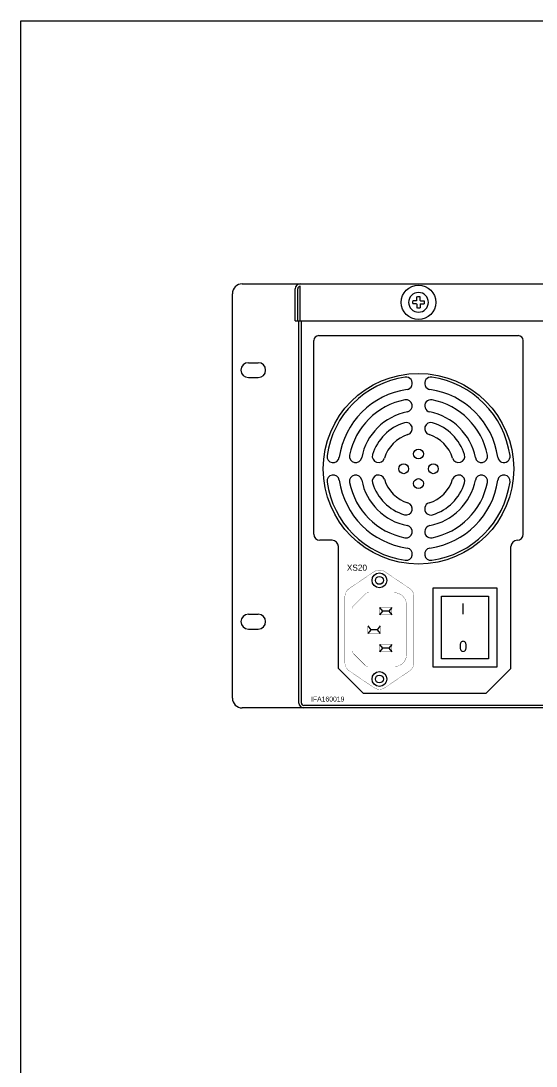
# Model space of a CAD drawing. Extents: x -2364 to 9601, y -871 to 1549.
# Drawn here: x 5715.3 to 5924.3, y -413.1 to 10.8 of the extents above; entities that cross this region are included whole.
import ezdxf
from ezdxf.enums import TextEntityAlignment as Align

# ---------------------------------------------------------------- set-up
doc = ezdxf.new("R2010")
doc.units = 0
doc.layers.get('0').update_dxf_attribs({"linetype": 'CONTINUOUS'})

# ---------------------------------------------------------------- blocks, each defined once
blk = doc.blocks.new('DIN7985_M4_TV')
for p, q in [((-0.75, 0.67), (-2.24, 0.67)), ((-0.67, 0.75), (-0.67, 2.24)), ((0.67, 0.75), (0.67, 2.24)), ((0.75, 0.67), (2.24, 0.67)), ((-0.75, -0.67), (-2.24, -0.67)), ((-0.67, -0.75), (-0.67, -2.24)), ((0.67, -0.75), (0.67, -2.24)), ((0.75, -0.67), (2.24, -0.67))]:
    blk.add_line(p, q)
blk.add_circle((0, 0), 4)
for radius, start, end in [(2.33, 163.3985, 196.6015), (1, 131.8103, 138.1897), (2.33, 73.3985, 106.6015), (1, 41.8103, 48.1897), (2.33, 343.3985, 16.6015), (1, 221.8103, 228.1897), (2.33, 253.3985, 286.6015), (1, 311.8103, 318.1897)]:
    blk.add_arc((0, 0), radius, start, end)

msp = doc.modelspace()

# ---------------------------------------------------------------- linework, layer by layer
for p, q in [((5805.11367, -95.87011), (6276.11367, -95.87011)), ((5828.61367, -95.87011), (6254.61367, -95.87011)), ((5828.61367, -96.87011), (5828.61367, -96.87011)), ((5828.61367, -110.87011), (5828.61367, -96.87011)), ((5801.11367, -263.87011), (5801.11367, -99.87011)), ((5826.61367, -110.87011), (5826.61367, -97.87011)), ((5827.61367, -110.87011), (5827.61367, -97.87011)), ((5826.61367, -110.87011), (6256.61367, -110.87011)), ((5828.11367, -265.87011), (5828.11367, -110.87011)), ((5829.11367, -265.87011), (5829.11367, -110.87011)), ((5836.11367, -116.87011), (5917.11367, -116.87011)), ((5834.11367, -197.37011), (5834.11367, -118.87011)), ((5919.11367, -197.37011), (5919.11367, -118.87011)), ((5807.61367, -127.87011), (5811.61367, -127.87011)), ((5807.61367, -133.87011), (5811.61367, -133.87011)), ((5841.61367, -199.87011), (5836.61367, -199.87011)), ((5844.11367, -251.87011), (5844.11367, -202.37011)), ((5914.11367, -251.87011), (5914.11367, -202.37011)), ((5916.61367, -199.87011), (5916.61367, -199.87011)), ((5882.57914, -251.37313), (5882.57914, -219.19418)), ((5882.57914, -219.19418), (5908.34395, -219.19418)), ((5908.34395, -219.19418), (5908.34395, -251.37313)), ((5885.97092, -247.98136), (5885.97092, -222.58596)), ((5885.97092, -222.58596), (5904.95217, -222.58596)), ((5904.95217, -222.58596), (5904.95217, -247.98136)), ((5860.76778, -227.12682), (5862.00238, -228.62682)), ((5862.00238, -228.62682), (5860.76778, -230.12682)), ((5864.53318, -228.62682), (5862.00238, -228.62682)), ((5865.76778, -227.12682), (5864.53318, -228.62682)), ((5864.53318, -228.62682), (5865.76778, -230.12682)), ((5807.61367, -229.87011), (5811.61367, -229.87011)), ((5807.61367, -235.87011), (5811.61367, -235.87011)), ((5856.01778, -234.62682), (5857.25238, -236.12682)), ((5857.25238, -236.12682), (5856.01778, -237.62682)), ((5859.78318, -236.12682), (5857.25238, -236.12682)), ((5861.01778, -234.62682), (5859.78318, -236.12682)), ((5859.78318, -236.12682), (5861.01778, -237.62682)), ((5860.76778, -242.12682), (5862.00238, -243.62682)), ((5862.00238, -243.62682), (5860.76778, -245.12682)), ((5864.53318, -243.62682), (5862.00238, -243.62682)), ((5865.76778, -242.12682), (5864.53318, -243.62682)), ((5864.53318, -243.62682), (5865.76778, -245.12682)), ((5904.95217, -247.98136), (5885.97092, -247.98136)), ((5844.11367, -251.87011), (5854.11367, -261.87011)), ((5908.34395, -251.37313), (5882.57914, -251.37313)), ((5914.11367, -251.87011), (5904.11367, -261.87011)), ((5854.11367, -261.87011), (5904.11367, -261.87011)), ((6253.11367, -266.87011), (5830.11367, -266.87011)), ((6276.11367, -267.87011), (5805.11367, -267.87011)), ((6253.11367, -267.87011), (5830.11367, -267.87011))]:
    msp.add_line(p, q)
msp.add_lwpolyline([(5715.3427, 10.75989), (6444.23326, 10.75989), (6444.23326, -871.00349), (5715.3427, -871.00349)], close=True)
at = {"const_width": 0.1}
for points in [[(5874.76778, -222.71729), (5874.76778, -249.53636, -0.248970266), (5873.00902, -252.84949), (5863.00902, -259.6142, -0.306467457), (5858.52654, -259.6142), (5848.52654, -252.84949, -0.248970266), (5846.76778, -249.53636), (5846.76778, -222.71729, -0.248970266), (5848.52654, -219.40415), (5858.52654, -212.63945, -0.306467457), (5863.00902, -212.63945), (5873.00902, -219.40415, -0.248970266)], [(5871.76778, -226.12682), (5871.76778, -246.12682, -0.414213562), (5866.76778, -251.12682), (5856.35357, -251.12682, -0.198912367), (5854.93935, -250.54104), (5850.35357, -245.95525, -0.198912367), (5849.76778, -244.54104), (5849.76778, -227.71261, -0.198912367), (5850.35357, -226.2984), (5854.93935, -221.71261, -0.198912367), (5856.35357, -221.12682), (5866.76778, -221.12682, -0.414213562)]]:
    msp.add_lwpolyline(points, format="xyb", close=True, dxfattribs=at)
for points in [[(5865.76778, -227.12682), (5865.76778, -230.12682), (5860.76778, -230.12682), (5860.76778, -227.12682)], [(5861.01778, -234.62682), (5861.01778, -237.62682), (5856.01778, -237.62682), (5856.01778, -234.62682)], [(5865.76778, -242.12682), (5865.76778, -245.12682), (5860.76778, -245.12682), (5860.76778, -242.12682)]]:
    msp.add_lwpolyline(points, close=True, dxfattribs=at)
for centre, radius in [((5876.61367, -103.37011), 7), ((5876.61367, -170.87011), 38.64337), ((5876.61367, -164.87011), 2), ((5870.61367, -170.87011), 2), ((5882.61367, -170.87011), 2), ((5876.61367, -176.87011), 2), ((5860.76778, -216.12682), 3), ((5860.76778, -216.12682), 1.6), ((5860.76778, -256.12682), 3), ((5860.76778, -256.12682), 1.6)]:
    msp.add_circle(centre, radius)
for centre, radius, start, end in [((5805.11367, -99.87011), 4, 90, 180), ((5828.61367, -97.87011), 2, 90, 180), ((5828.61367, -97.87011), 1, 90, 180), ((5836.11367, -118.87011), 2, 90, 180), ((5917.11367, -118.87011), 2, 0, 90), ((5807.61367, -130.87011), 3, 90, 270), ((5811.61367, -130.87011), 3, 270, 90), ((5876.61367, -170.87011), 37.5, 98.2166102, 171.7792904), ((5871.61162, -136.22939), 2.5, 278.2166102, 98.2166102), ((5881.61573, -136.22939), 2.5, 81.7833898, 261.7833898), ((5876.61367, -170.87011), 37.5, 8.2207096, 81.7833898), ((5876.61367, -170.87011), 32.5, 98.2166102, 171.7792904), ((5876.61367, -170.87011), 32.5, 8.2207096, 81.7833898), ((5876.61367, -170.87011), 28.5, 101.106334, 168.8252036), ((5871.60528, -145.35705), 2.5, 281.106334, 101.106334), ((5881.62207, -145.35705), 2.5, 78.893666, 258.893666), ((5876.61367, -170.87011), 28.5, 11.1747964, 78.893666), ((5876.61367, -170.87011), 23.5, 101.106334, 168.8252036), ((5876.61367, -170.87011), 23.5, 11.1747964, 78.893666), ((5876.61367, -170.87011), 19.5, 107.1155357, 162.8427062), ((5871.61058, -154.62298), 2.5, 287.1155357, 107.1155357), ((5881.61677, -154.62298), 2.5, 72.8844643, 252.8844643), ((5876.61367, -170.87011), 19.5, 17.1572938, 72.8844643), ((5876.61367, -170.87011), 14.5, 107.1155357, 162.8427062), ((5876.61367, -170.87011), 14.5, 17.1572938, 72.8844643), ((5860.3702, -165.85518), 2.5, 162.8427062, 342.8427062), ((5892.85715, -165.85518), 2.5, 197.1572938, 17.1572938), ((5841.97331, -165.86558), 2.5, 171.7792904, 351.7792904), ((5851.10662, -165.83124), 2.5, 168.8252036, 348.8252036), ((5902.12073, -165.83124), 2.5, 191.1747964, 11.1747964), ((5911.25404, -165.86558), 2.5, 188.2207096, 8.2207096), ((5841.97331, -175.87464), 2.5, 8.2207096, 188.2207096), ((5851.10662, -175.90898), 2.5, 11.1747964, 191.1747964), ((5860.3702, -175.88504), 2.5, 17.1572938, 197.1572938), ((5892.85715, -175.88504), 2.5, 342.8427062, 162.8427062), ((5902.12073, -175.90898), 2.5, 348.8252036, 168.8252036), ((5911.25404, -175.87464), 2.5, 351.7792904, 171.7792904), ((5876.61367, -170.87011), 37.5, 188.2207096, 261.7833898), ((5876.61367, -170.87011), 32.5, 188.2207096, 261.7833898), ((5876.61367, -170.87011), 28.5, 191.1747964, 258.893666), ((5876.61367, -170.87011), 23.5, 191.1747964, 258.893666), ((5876.61367, -170.87011), 19.5, 197.1572938, 252.8844643), ((5876.61367, -170.87011), 14.5, 197.1572938, 252.8844643), ((5876.61367, -170.87011), 14.5, 287.1155357, 342.8427062), ((5876.61367, -170.87011), 23.5, 281.106334, 348.8252036), ((5876.61367, -170.87011), 32.5, 278.2166102, 351.7792904), ((5876.61367, -170.87011), 37.5, 278.2166102, 351.7792904), ((5876.61367, -170.87011), 28.5, 281.106334, 348.8252036), ((5876.61367, -170.87011), 19.5, 287.1155357, 342.8427062), ((5871.61058, -187.11723), 2.5, 252.8844643, 72.8844643), ((5881.61677, -187.11723), 2.5, 107.1155357, 287.1155357), ((5871.60528, -196.38316), 2.5, 258.893666, 78.893666), ((5881.62207, -196.38316), 2.5, 101.106334, 281.106334), ((5836.61367, -197.37011), 2.5, 180, 270), ((5916.61367, -197.37011), 2.5, 270, 0), ((5841.61367, -202.37011), 2.5, 0, 90), ((5871.61162, -205.51083), 2.5, 261.7833898, 81.7833898), ((5881.61573, -205.51083), 2.5, 98.2166102, 278.2166102), ((5916.61367, -202.37011), 2.5, 90, 180), ((5807.61367, -232.87011), 3, 90, 270), ((5811.61367, -232.87011), 3, 270, 90), ((5805.11367, -263.87011), 4, 180, 270), ((5830.11367, -265.87011), 2, 180, 270), ((5830.11367, -265.87011), 1, 180, 270)]:
    msp.add_arc(centre, radius, start, end)

# ---------------------------------------------------------------- block references
at = {"xscale": -1}
msp.add_blockref('DIN7985_M4_TV', (5876.61367, -103.37011), dxfattribs=at)

# ---------------------------------------------------------------- texts
msp.add_text('XS20', height=2.5).set_placement((5855.73114, -212.97824), align=Align.BOTTOM_RIGHT)
for s, p in [('I', (5894.71155, -229.93481)), ('0', (5894.71155, -245.15487))]:
    msp.add_text(s, height=4.52237).set_placement(p, align=Align.CENTER)
at = {"color": 7, "lineweight": 13}
msp.add_text('IFA160019', height=2, dxfattribs=at).set_placement((5833.03662, -265.25739))

doc.saveas('drawing.dxf')
